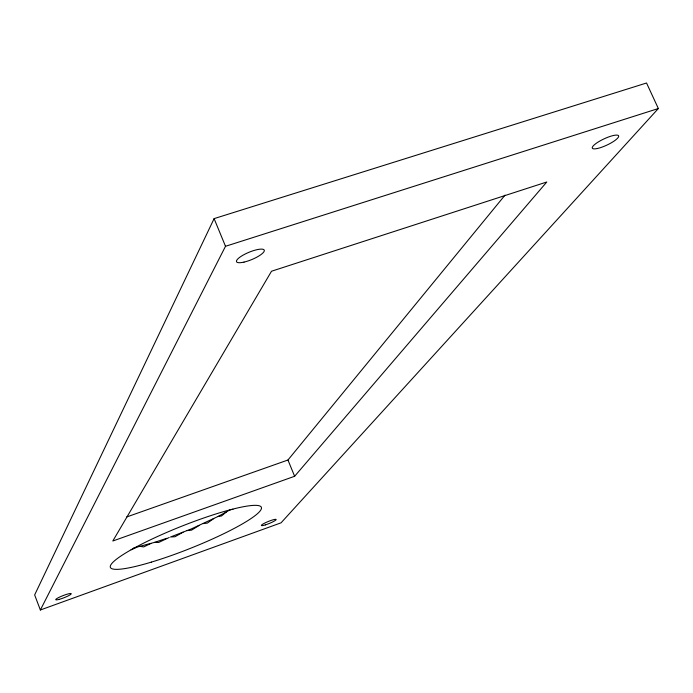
<?xml version="1.0" encoding="UTF-8"?>
<svg xmlns="http://www.w3.org/2000/svg" width="693" height="693" viewBox="0 0 693 693"><rect width="100%" height="100%" fill="white"/><g stroke="black" fill="none" stroke-linecap="round" stroke-linejoin="round"><path stroke-width="1.04" d="M214.102 218.624L34.65 594.932L40.367 609.996L281.046 522.825L658.35 108.532L646.543 83.004L214.102 218.624L225.502 246.292L40.367 609.996M126.672 516.969L287.959 460.013L505.024 195.14M294.62 476.282L546.786 182.008L271.517 271.232L112.803 541.008L294.62 476.282L287.959 460.013M233.004 509.26C228.387 509.528 224.913 513.253 221.483 515.982L218.052 516.476L191.069 529.028L170.504 536.988L174.957 536.746L183.091 532.181M213.747 518.615L207.354 523.094L203.292 523.622M199.09 525.476L191.519 530.162L187.084 530.604M226.264 511.997L218.052 516.476M169.231 537.465L158.688 542.446L154.565 542.376L133.688 547.981M150.875 543.477L143.728 546.89L140.255 546.448M131.055 549.792L136.764 547.262M166.675 538.322L154.565 542.376M225.502 246.292L658.35 108.532M151.351 562.118A81.246 11.894 -21.7 0 0 261.365 507.319A81.246 11.894 -21.7 0 0 144.872 542.524A81.246 11.894 -21.7 0 0 151.351 562.118M58.888 599.445A8.299 1.169 -21.2 0 0 71.206 593.91A8.299 1.169 -21.2 0 0 60.43 596.699A8.299 1.169 -21.2 0 0 58.888 599.445M265.306 524.913A7.995 1.109 -22.1 0 0 276.161 519.499A7.995 1.109 -22.1 0 0 264.769 523.059A7.995 1.109 -22.1 0 0 265.306 524.913M244.014 262.101A15.012 3.898 -22.6 0 0 264.319 250.364A15.012 3.898 -22.6 0 0 242.853 255.275A15.012 3.898 -22.6 0 0 244.014 262.101M597.375 148.501A14.527 3.43 -25.1 0 0 618.589 136.746A14.527 3.43 -25.1 0 0 600.45 140.696A14.527 3.43 -25.1 0 0 597.375 148.501"/></g></svg>
